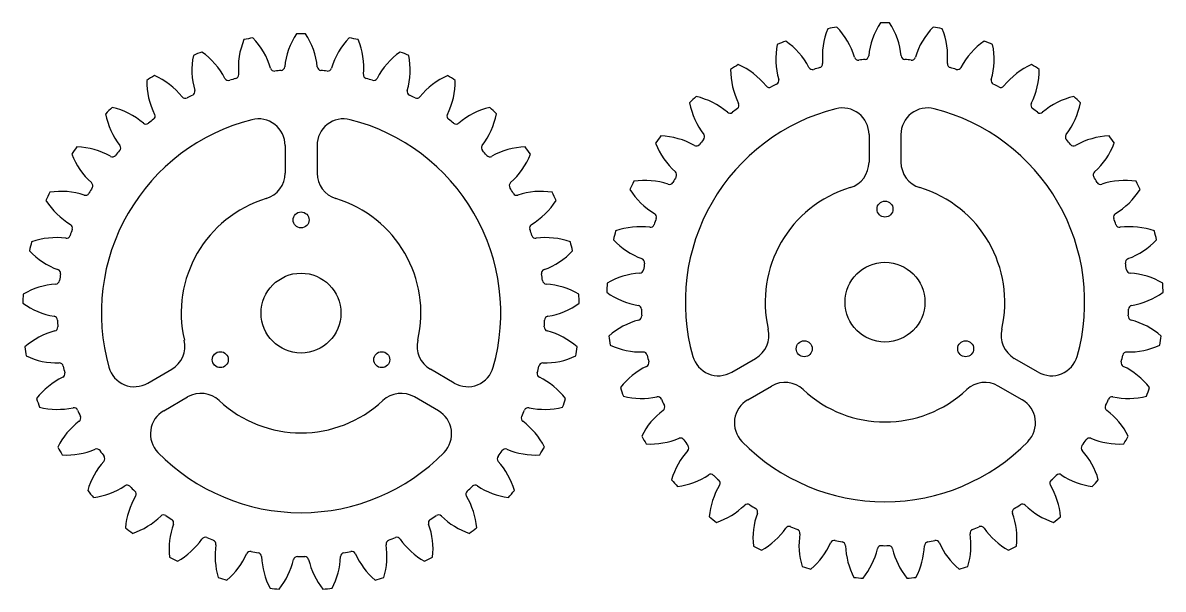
# Model space of a CAD drawing. Header units: millimetres. Extents: x 62 to 575, y 489 to 813.
# Drawn here: x 67.6 to 281.8, y 489.2 to 595.6 of the extents above; entities that cross this region are included whole.
import ezdxf

# ---------------------------------------------------------------- set-up
doc = ezdxf.new("R2010")
doc.units = ezdxf.units.MM

msp = doc.modelspace()

# ---------------------------------------------------------------- linework, layer by layer
at = {"color": 7, "linetype": 'Continuous', "lineweight": 25}
for p, q in [((226.52, 574.59), (226.52, 569.4)), ((232.52, 574.59), (232.52, 569.4)), ((116.87, 572.54), (116.87, 567.35)), ((122.87, 572.54), (122.87, 567.35)), ((200.74, 529.94), (205.23, 532.53)), ((258.29, 529.94), (253.8, 532.53)), ((91.09, 527.88), (95.58, 530.48)), ((148.65, 527.88), (144.15, 530.48)), ((203.74, 524.74), (208.23, 527.34)), ((255.29, 524.74), (250.8, 527.34)), ((94.09, 522.69), (98.58, 525.28)), ((145.65, 522.69), (141.15, 525.28))]:
    msp.add_line(p, q, dxfattribs=at)
for centre, radius in [((229.52, 560.59), 1.5), ((119.87, 558.54), 1.5), ((229.52, 543.09), 7.5), ((119.87, 541.04), 7.5), ((214.36, 534.34), 1.5), ((244.67, 534.34), 1.5), ((104.71, 532.29), 1.5), ((135.02, 532.29), 1.5)]:
    msp.add_circle(centre, radius, dxfattribs=at)
for centre, radius, start, end in [((240.29, 587.97), 13.9, 146.7843, 174.2581), ((229.52, 543.09), 52.5, 89.0669, 90.9331), ((218.74, 587.97), 13.9, 5.7419, 33.2157), ((130.64, 585.91), 13.9, 146.7843, 174.2581), ((119.87, 541.04), 52.5, 89.0669, 90.9331), ((109.09, 585.91), 13.9, 5.7419, 33.2157), ((231.65, 589.2), 13.9, 157.6934, 185.1365), ((229.56, 543.09), 52.5, 99.9759, 101.8422), ((210.49, 585.12), 13.9, 16.6532, 44.1248), ((248.54, 585.12), 13.9, 135.8752, 163.3468), ((229.47, 543.09), 52.5, 78.1578, 80.0241), ((227.39, 589.2), 13.9, 354.8635, 22.3066), ((122, 587.15), 13.9, 157.6934, 185.1365), ((119.91, 541.04), 52.5, 99.9759, 101.8422), ((100.84, 583.07), 13.9, 16.6532, 44.1248), ((138.9, 583.07), 13.9, 135.8752, 163.3468), ((119.82, 541.04), 52.5, 78.1578, 80.0241), ((117.74, 587.15), 13.9, 354.8635, 22.3066), ((222.92, 588.77), 13.9, 168.6025, 195.9831), ((229.6, 543.11), 52.5, 110.885, 112.7513), ((202.92, 580.77), 13.9, 27.5974, 55.0339), ((256.11, 580.77), 13.9, 124.9661, 152.4026), ((229.43, 543.11), 52.5, 67.2487, 69.115), ((236.11, 588.77), 13.9, 344.0169, 11.3975), ((113.28, 586.72), 13.9, 168.6025, 195.9831), ((119.95, 541.05), 52.5, 110.885, 112.7513), ((93.27, 578.71), 13.9, 27.5974, 55.0339), ((146.46, 578.71), 13.9, 124.9661, 152.4026), ((119.78, 541.05), 52.5, 67.2487, 69.115), ((126.46, 586.72), 13.9, 344.0169, 11.3975), ((224.52, 589.32), 0.75, 196.6532, 276.1644), ((225.71, 589.43), 0.75, 274.6907, 354.2581), ((233.32, 589.43), 0.75, 185.7419, 265.3093), ((234.51, 589.32), 0.75, 263.8356, 343.3468), ((114.87, 587.27), 0.75, 196.6532, 276.1644), ((116.06, 587.38), 0.75, 274.6907, 354.2581), ((123.67, 587.38), 0.75, 185.7419, 265.3093), ((124.86, 587.27), 0.75, 263.8356, 343.3468), ((229.64, 543.13), 52.5, 121.7941, 123.6604), ((214.44, 586.71), 13.9, 179.5116, 206.8001), ((196.31, 575.06), 13.9, 38.5733, 65.943), ((215.9, 587.55), 0.75, 207.5974, 287.0225), ((229.52, 543.09), 45.75, 105.5448, 107.0225), ((217.05, 587.89), 0.75, 285.5448, 5.1365), ((229.52, 543.09), 45.75, 94.6907, 96.1644), ((229.52, 543.09), 45.75, 83.8356, 85.3093), ((241.98, 587.89), 0.75, 174.8635, 254.4552), ((229.52, 543.09), 45.75, 72.9775, 74.4552), ((243.13, 587.55), 0.75, 252.9775, 332.4026), ((262.72, 575.06), 13.9, 114.057, 141.4267), ((244.59, 586.71), 13.9, 333.1999, 0.4884), ((229.39, 543.13), 52.5, 56.3396, 58.2059), ((119.99, 541.07), 52.5, 121.7941, 123.6604), ((104.79, 584.65), 13.9, 179.5116, 206.8001), ((86.67, 573), 13.9, 38.5733, 65.943), ((106.25, 585.5), 0.75, 207.5974, 287.0225), ((119.87, 541.04), 45.75, 105.5448, 107.0225), ((107.41, 585.83), 0.75, 285.5448, 5.1365), ((119.87, 541.04), 45.75, 94.6907, 96.1644), ((119.87, 541.04), 45.75, 83.8356, 85.3093), ((132.33, 585.83), 0.75, 174.8635, 254.4552), ((119.87, 541.04), 45.75, 72.9775, 74.4552), ((133.48, 585.5), 0.75, 252.9775, 332.4026), ((153.07, 573), 13.9, 114.057, 141.4267), ((134.94, 584.65), 13.9, 333.1999, 0.4884), ((119.74, 541.07), 52.5, 56.3396, 58.2059), ((208.84, 584.74), 0.75, 296.3998, 15.9831), ((250.19, 584.74), 0.75, 164.0169, 243.6002), ((99.19, 582.69), 0.75, 296.3998, 15.9831), ((140.54, 582.69), 0.75, 164.0169, 243.6002), ((207.77, 584.19), 0.75, 218.5733, 297.8855), ((229.52, 543.09), 45.75, 116.3998, 117.8855), ((229.52, 543.09), 45.75, 62.1145, 63.6002), ((251.26, 584.19), 0.75, 242.1145, 321.4267), ((98.12, 582.14), 0.75, 218.5733, 297.8855), ((119.87, 541.04), 45.75, 116.3998, 117.8855), ((119.87, 541.04), 45.75, 62.1145, 63.6002), ((141.62, 582.14), 0.75, 242.1145, 321.4267), ((229.67, 543.15), 52.5, 132.7032, 134.5695), ((206.5, 583.07), 13.9, 190.4207, 217.5907), ((190.91, 568.2), 13.9, 49.5784, 76.8521), ((201.36, 580.1), 0.75, 307.2576, 26.8001), ((257.67, 580.1), 0.75, 153.1999, 232.7424), ((268.12, 568.2), 13.9, 103.1479, 130.4216), ((252.53, 583.07), 13.9, 322.4093, 349.5793), ((229.36, 543.15), 52.5, 45.4305, 47.2968), ((120.03, 541.1), 52.5, 132.7032, 134.5695), ((96.85, 581.01), 13.9, 190.4207, 217.5907), ((81.26, 566.14), 13.9, 49.5784, 76.8521), ((91.72, 578.05), 0.75, 307.2576, 26.8001), ((148.02, 578.05), 0.75, 153.1999, 232.7424), ((158.48, 566.14), 13.9, 103.1479, 130.4216), ((142.88, 581.01), 13.9, 322.4093, 349.5793), ((119.71, 541.1), 52.5, 45.4305, 47.2968), ((229.52, 543.09), 37.5, 104.25, 195.75), ((200.41, 579.35), 0.75, 229.5784, 308.755), ((229.52, 543.09), 45.75, 127.2576, 128.755), ((221.52, 574.59), 5, 0, 104.25), ((237.52, 574.59), 5, 75.75, 180), ((229.52, 543.09), 37.5, 344.25, 75.75), ((229.52, 543.09), 45.75, 51.245, 52.7424), ((258.62, 579.35), 0.75, 231.245, 310.4216), ((119.87, 541.04), 37.5, 104.25, 195.75), ((90.76, 577.3), 0.75, 229.5784, 308.755), ((119.87, 541.04), 45.75, 127.2576, 128.755), ((111.87, 572.54), 5, 0, 104.25), ((127.87, 572.54), 5, 75.75, 180), ((119.87, 541.04), 37.5, 344.25, 75.75), ((119.87, 541.04), 45.75, 51.245, 52.7424), ((148.98, 577.3), 0.75, 231.245, 310.4216), ((229.7, 543.19), 52.5, 143.6123, 145.4786), ((186.9, 560.44), 13.9, 60.6095, 87.7612), ((194.89, 574.13), 0.75, 318.1201, 37.5907), ((264.14, 574.13), 0.75, 142.4093, 221.8799), ((272.13, 560.44), 13.9, 92.2388, 119.3905), ((229.33, 543.19), 52.5, 34.5214, 36.3877), ((120.06, 541.13), 52.5, 143.6123, 145.4786), ((77.25, 558.39), 13.9, 60.6095, 87.7612), ((85.25, 572.08), 0.75, 318.1201, 37.5907), ((154.49, 572.08), 0.75, 142.4093, 221.8799), ((162.49, 558.39), 13.9, 92.2388, 119.3905), ((119.68, 541.13), 52.5, 34.5214, 36.3877), ((199.4, 578), 13.9, 201.3298, 228.3592), ((194.09, 573.21), 0.75, 240.6095, 319.6325), ((229.52, 543.09), 45.75, 138.1201, 139.6325), ((229.52, 543.09), 45.75, 40.3675, 41.8799), ((264.94, 573.21), 0.75, 220.3675, 299.3905), ((259.63, 578), 13.9, 311.6408, 338.6702), ((89.75, 575.94), 13.9, 201.3298, 228.3592), ((84.44, 571.15), 0.75, 240.6095, 319.6325), ((119.87, 541.04), 45.75, 138.1201, 139.6325), ((119.87, 541.04), 45.75, 40.3675, 41.8799), ((155.3, 571.15), 0.75, 220.3675, 299.3905), ((149.99, 575.94), 13.9, 311.6408, 338.6702), ((189.66, 567.05), 0.75, 328.9889, 48.3592), ((221.52, 569.4), 5, 286.9124, 0), ((237.52, 569.4), 5, 180, 253.0876), ((269.37, 567.05), 0.75, 131.6408, 211.0111), ((80.01, 564.99), 0.75, 328.9889, 48.3592), ((111.87, 567.35), 5, 286.9124, 0), ((127.87, 567.35), 5, 180, 253.0876), ((159.72, 564.99), 0.75, 131.6408, 211.0111), ((229.73, 543.22), 52.5, 154.5214, 156.3877), ((184.43, 552.07), 13.9, 71.662, 98.6702), ((189.04, 565.97), 0.75, 251.662, 330.5193), ((229.52, 543.09), 45.75, 148.9889, 150.5193), ((229.52, 543.09), 45.75, 29.4807, 31.0111), ((269.99, 565.97), 0.75, 209.4807, 288.338), ((274.6, 552.07), 13.9, 81.3298, 108.338), ((229.3, 543.22), 52.5, 23.6123, 25.4786), ((120.08, 541.17), 52.5, 154.5214, 156.3877), ((74.78, 550.01), 13.9, 71.662, 98.6702), ((79.39, 563.92), 0.75, 251.662, 330.5193), ((119.87, 541.04), 45.75, 148.9889, 150.5193), ((119.87, 541.04), 45.75, 29.4807, 31.0111), ((160.35, 563.92), 0.75, 209.4807, 288.338), ((164.96, 550.01), 13.9, 81.3298, 108.338), ((119.66, 541.17), 52.5, 23.6123, 25.4786), ((193.38, 571.67), 13.9, 212.2388, 239.1107), ((229.52, 543.09), 22.5, 106.9124, 193.0876), ((229.52, 543.09), 22.5, 346.9124, 73.0876), ((265.65, 571.67), 13.9, 300.8893, 327.7612), ((83.73, 569.61), 13.9, 212.2388, 239.1107), ((119.87, 541.04), 22.5, 106.9124, 193.0876), ((119.87, 541.04), 22.5, 346.9124, 73.0876), ((156, 569.61), 13.9, 300.8893, 327.7612), ((185.86, 559.1), 0.75, 339.8655, 59.1107), ((273.17, 559.1), 0.75, 120.8893, 200.1345), ((119.87, 541.04), 45.75, 159.8655, 161.4162), ((76.21, 557.04), 0.75, 339.8655, 59.1107), ((163.53, 557.04), 0.75, 120.8893, 200.1345), ((119.87, 541.04), 45.75, 18.5838, 20.1345), ((183.59, 543.38), 13.9, 82.7311, 109.5793), ((185.44, 557.91), 0.75, 262.7311, 341.4162), ((229.52, 543.09), 45.75, 159.8655, 161.4162), ((229.52, 543.09), 45.75, 18.5838, 20.1345), ((273.59, 557.91), 0.75, 198.5838, 277.2689), ((275.44, 543.38), 13.9, 70.4207, 97.2689), ((73.94, 541.32), 13.9, 82.7311, 109.5793), ((75.79, 555.85), 0.75, 262.7311, 341.4162), ((163.94, 555.85), 0.75, 198.5838, 277.2689), ((165.8, 541.32), 13.9, 70.4207, 97.2689), ((229.74, 543.27), 52.5, 165.4305, 167.2968), ((188.67, 564.32), 13.9, 223.1479, 249.8506), ((270.36, 564.32), 13.9, 290.1494, 316.8521), ((229.29, 543.27), 52.5, 12.7032, 14.5695), ((120.09, 541.21), 52.5, 165.4305, 167.2968), ((79.02, 562.26), 13.9, 223.1479, 249.8506), ((160.72, 562.26), 13.9, 290.1494, 316.8521), ((119.64, 541.21), 52.5, 12.7032, 14.5695), ((183.62, 550.56), 0.75, 350.7508, 69.8506), ((229.52, 543.09), 45.75, 170.7508, 172.3236), ((275.41, 550.56), 0.75, 110.1494, 189.2492), ((229.52, 543.09), 45.75, 7.6764, 9.2492), ((73.97, 548.51), 0.75, 350.7508, 69.8506), ((119.87, 541.04), 45.75, 170.7508, 172.3236), ((165.76, 548.51), 0.75, 110.1494, 189.2492), ((119.87, 541.04), 45.75, 7.6764, 9.2492), ((184.41, 534.68), 13.9, 93.8108, 120.4884), ((183.43, 549.3), 0.75, 273.8108, 352.3236), ((275.6, 549.3), 0.75, 187.6764, 266.1892), ((274.62, 534.68), 13.9, 59.5116, 86.1892), ((74.76, 532.63), 13.9, 93.8108, 120.4884), ((73.78, 547.25), 0.75, 273.8108, 352.3236), ((165.95, 547.25), 0.75, 187.6764, 266.1892), ((164.98, 532.63), 13.9, 59.5116, 86.1892), ((229.75, 543.31), 52.5, 176.3396, 178.2059), ((229.28, 543.31), 52.5, 1.7941, 3.6604), ((120.1, 541.26), 52.5, 176.3396, 178.2059), ((119.64, 541.26), 52.5, 1.7941, 3.6604), ((185.43, 556.21), 13.9, 234.057, 260.5851), ((273.6, 556.21), 13.9, 279.4149, 305.943), ((75.78, 554.15), 13.9, 234.057, 260.5851), ((163.95, 554.15), 13.9, 279.4149, 305.943), ((183.03, 541.75), 0.75, 1.6458, 80.5851), ((229.52, 543.09), 45.75, 181.6458, 183.2417), ((229.52, 543.09), 45.75, 356.7583, 358.3542), ((276, 541.75), 0.75, 99.4149, 178.3542), ((73.39, 539.7), 0.75, 1.6458, 80.5851), ((119.87, 541.04), 45.75, 181.6458, 183.2417), ((119.87, 541.04), 45.75, 356.7583, 358.3542), ((166.35, 539.7), 0.75, 99.4149, 178.3542), ((186.86, 526.3), 13.9, 104.8951, 131.3975), ((183.09, 540.46), 0.75, 284.8951, 3.2417), ((275.94, 540.46), 0.75, 176.7583, 255.1049), ((272.17, 526.3), 13.9, 48.6025, 75.1049), ((77.21, 524.25), 13.9, 104.8951, 131.3975), ((73.44, 538.41), 0.75, 284.8951, 3.2417), ((166.29, 538.41), 0.75, 176.7583, 255.1049), ((162.53, 524.25), 13.9, 48.6025, 75.1049), ((202.73, 536.86), 5, 300, 13.0876), ((256.3, 536.86), 5, 166.9124, 240), ((93.08, 534.81), 5, 300, 13.0876), ((146.65, 534.81), 5, 166.9124, 240), ((229.74, 543.35), 52.5, 187.2487, 189.115), ((229.29, 543.35), 52.5, 350.885, 352.7513), ((120.1, 541.3), 52.5, 187.2487, 189.115), ((119.64, 541.3), 52.5, 350.885, 352.7513), ((183.79, 547.63), 13.9, 244.9661, 271.3204), ((184.13, 532.98), 0.75, 12.551, 91.3204), ((274.9, 532.98), 0.75, 88.6796, 167.449), ((275.24, 547.63), 13.9, 268.6796, 295.0339), ((74.14, 545.58), 13.9, 244.9661, 271.3204), ((74.48, 530.93), 0.75, 12.551, 91.3204), ((119.87, 541.04), 45.75, 192.551, 194.1701), ((119.87, 541.04), 45.75, 345.8299, 347.449), ((165.26, 530.93), 0.75, 88.6796, 167.449), ((165.59, 545.58), 13.9, 268.6796, 295.0339), ((184.43, 531.71), 0.75, 295.9776, 14.1701), ((229.52, 543.09), 45.75, 192.551, 194.1701), ((198.24, 534.27), 5, 195.75, 300), ((260.79, 534.27), 5, 240, 344.25), ((274.6, 531.71), 0.75, 165.8299, 244.0224), ((229.52, 543.09), 45.75, 345.8299, 347.449), ((81.2, 516.48), 13.9, 115.9776, 142.3066), ((74.78, 529.65), 0.75, 295.9776, 14.1701), ((88.59, 532.21), 5, 195.75, 300), ((151.15, 532.21), 5, 240, 344.25), ((164.95, 529.65), 0.75, 165.8299, 244.0224), ((158.54, 516.48), 13.9, 37.6934, 64.0224), ((190.85, 518.54), 13.9, 115.9776, 142.3066), ((268.18, 518.54), 13.9, 37.6934, 64.0224), ((229.73, 543.4), 52.5, 198.1578, 200.0241), ((210.73, 523.01), 5, 46.9124, 120), ((248.3, 523.01), 5, 60, 133.0876), ((229.3, 543.4), 52.5, 339.9759, 341.8422), ((120.09, 541.34), 52.5, 198.1578, 200.0241), ((101.08, 520.95), 5, 46.9124, 120), ((138.65, 520.95), 5, 60, 133.0876), ((119.65, 541.34), 52.5, 339.9759, 341.8422), ((183.8, 538.9), 13.9, 255.8752, 282.0629), ((186.86, 524.57), 0.75, 23.4666, 102.0629), ((229.52, 543.09), 45.75, 203.4666, 205.1081), ((206.24, 520.41), 5, 120, 224.25), ((229.52, 543.09), 22.5, 226.9124, 313.0876), ((252.79, 520.41), 5, 315.75, 60), ((229.52, 543.09), 45.75, 334.8919, 336.5334), ((272.17, 524.57), 0.75, 77.9371, 156.5334), ((275.23, 538.9), 13.9, 257.9371, 284.1248), ((74.15, 536.85), 13.9, 255.8752, 282.0629), ((77.21, 522.52), 0.75, 23.4666, 102.0629), ((119.87, 541.04), 45.75, 203.4666, 205.1081), ((96.59, 518.36), 5, 120, 224.25), ((119.87, 541.04), 22.5, 226.9124, 313.0876), ((143.15, 518.36), 5, 315.75, 60), ((119.87, 541.04), 45.75, 334.8919, 336.5334), ((162.52, 522.52), 0.75, 77.9371, 156.5334), ((165.58, 536.85), 13.9, 257.9371, 284.1248), ((196.24, 511.67), 13.9, 127.052, 153.2157), ((187.41, 523.36), 0.75, 307.052, 25.1081), ((271.62, 523.36), 0.75, 154.8919, 232.948), ((262.79, 511.67), 13.9, 26.7843, 52.948), ((86.59, 509.61), 13.9, 127.052, 153.2157), ((77.76, 521.3), 0.75, 307.052, 25.1081), ((161.97, 521.3), 0.75, 154.8919, 232.948), ((153.15, 509.61), 13.9, 26.7843, 52.948), ((229.72, 543.44), 52.5, 209.0669, 210.9331), ((185.46, 530.33), 13.9, 266.7843, 292.8186), ((191.14, 516.82), 0.75, 34.3922, 112.8186), ((229.52, 543.09), 45.75, 214.3922, 216.0546), ((191.92, 515.72), 0.75, 318.1123, 36.0546), ((229.52, 543.09), 37.5, 224.25, 315.75), ((267.11, 515.72), 0.75, 143.9454, 221.8877), ((229.52, 543.09), 45.75, 323.9454, 325.6078), ((267.89, 516.82), 0.75, 67.1814, 145.6078), ((273.57, 530.33), 13.9, 247.1814, 273.2157), ((229.32, 543.44), 52.5, 329.0669, 330.9331), ((120.07, 541.38), 52.5, 209.0669, 210.9331), ((75.81, 528.27), 13.9, 266.7843, 292.8186), ((81.5, 514.77), 0.75, 34.3922, 112.8186), ((119.87, 541.04), 45.75, 214.3922, 216.0546), ((82.27, 513.67), 0.75, 318.1123, 36.0546), ((119.87, 541.04), 37.5, 224.25, 315.75), ((157.46, 513.67), 0.75, 143.9454, 221.8877), ((119.87, 541.04), 45.75, 323.9454, 325.6078), ((158.24, 514.77), 0.75, 67.1814, 145.6078), ((163.92, 528.27), 13.9, 247.1814, 273.2157), ((119.67, 541.38), 52.5, 329.0669, 330.9331), ((202.83, 505.94), 13.9, 138.1123, 164.1248), ((256.2, 505.94), 13.9, 15.8752, 41.8877), ((93.18, 503.89), 13.9, 138.1123, 164.1248), ((146.55, 503.89), 13.9, 15.8752, 41.8877), ((229.69, 543.47), 52.5, 219.9759, 221.8422), ((188.72, 522.23), 13.9, 277.6934, 303.5931), ((196.82, 510.02), 0.75, 45.3274, 123.5931), ((229.52, 543.09), 45.75, 225.3274, 227.0083), ((229.52, 543.09), 45.75, 312.9917, 314.6726), ((262.21, 510.02), 0.75, 56.4069, 134.6726), ((270.31, 522.23), 13.9, 236.4069, 262.3066), ((229.34, 543.47), 52.5, 318.1578, 320.0241), ((120.04, 541.42), 52.5, 219.9759, 221.8422), ((79.07, 520.17), 13.9, 277.6934, 303.5931), ((87.18, 507.97), 0.75, 45.3274, 123.5931), ((119.87, 541.04), 45.75, 225.3274, 227.0083), ((88.16, 507.02), 0.75, 329.1529, 47.0083), ((151.58, 507.02), 0.75, 132.9917, 210.8471), ((119.87, 541.04), 45.75, 312.9917, 314.6726), ((152.56, 507.97), 0.75, 56.4069, 134.6726), ((160.67, 520.17), 13.9, 236.4069, 262.3066), ((119.69, 541.42), 52.5, 318.1578, 320.0241), ((210.38, 501.57), 13.9, 149.1529, 175.0339), ((197.81, 509.08), 0.75, 329.1529, 47.0083), ((261.22, 509.08), 0.75, 132.9917, 210.8471), ((248.65, 501.57), 13.9, 4.9661, 30.8471), ((100.74, 499.51), 13.9, 149.1529, 175.0339), ((139, 499.51), 13.9, 4.9661, 30.8471), ((193.45, 514.89), 13.9, 288.6025, 314.3913), ((203.7, 504.42), 0.75, 56.2713, 134.3913), ((229.52, 543.09), 45.75, 236.2713, 237.9674), ((218.63, 498.7), 13.9, 160.169, 185.943), ((204.85, 503.67), 0.75, 340.169, 57.9674), ((254.18, 503.67), 0.75, 122.0326, 199.831), ((240.4, 498.7), 13.9, 354.057, 19.831), ((229.52, 543.09), 45.75, 302.0326, 303.7287), ((255.33, 504.42), 0.75, 45.6087, 123.7287), ((265.58, 514.89), 13.9, 225.6087, 251.3975), ((83.8, 512.83), 13.9, 288.6025, 314.3913), ((94.05, 502.36), 0.75, 56.2713, 134.3913), ((119.87, 541.04), 45.75, 236.2713, 237.9674), ((108.99, 496.64), 13.9, 160.169, 185.943), ((95.2, 501.62), 0.75, 340.169, 57.9674), ((144.53, 501.62), 0.75, 122.0326, 199.831), ((130.75, 496.64), 13.9, 354.057, 19.831), ((119.87, 541.04), 45.75, 302.0326, 303.7287), ((145.69, 502.36), 0.75, 45.6087, 123.7287), ((155.94, 512.83), 13.9, 225.6087, 251.3975), ((229.66, 543.5), 52.5, 230.885, 232.7513), ((229.37, 543.5), 52.5, 307.2487, 309.115), ((120.01, 541.45), 52.5, 230.885, 232.7513), ((119.72, 541.45), 52.5, 307.2487, 309.115), ((199.48, 508.57), 13.9, 299.5116, 325.2173), ((211.51, 500.22), 0.75, 67.2226, 145.2173), ((229.52, 543.09), 45.75, 247.2226, 248.9301), ((212.8, 499.7), 0.75, 351.1566, 68.9301), ((227.27, 497.45), 13.9, 171.1566, 196.8521), ((231.76, 497.45), 13.9, 343.1479, 8.8434), ((246.23, 499.7), 0.75, 111.0699, 188.8434), ((229.52, 543.09), 45.75, 291.0699, 292.7774), ((247.52, 500.22), 0.75, 34.7827, 112.7774), ((259.55, 508.57), 13.9, 214.7827, 240.4884), ((89.83, 506.52), 13.9, 299.5116, 325.2173), ((101.86, 498.16), 0.75, 67.2226, 145.2173), ((119.87, 541.04), 45.75, 247.2226, 248.9301), ((103.15, 497.64), 0.75, 351.1566, 68.9301), ((117.63, 495.39), 13.9, 171.1566, 196.8521), ((122.11, 495.39), 13.9, 343.1479, 8.8434), ((136.58, 497.64), 0.75, 111.0699, 188.8434), ((119.87, 541.04), 45.75, 291.0699, 292.7774), ((137.87, 498.16), 0.75, 34.7827, 112.7774), ((149.9, 506.52), 13.9, 214.7827, 240.4884), ((229.62, 543.53), 52.5, 241.7941, 243.6604), ((206.6, 503.52), 13.9, 310.4207, 336.0741), ((219.99, 497.58), 0.75, 78.18, 156.0741), ((229.52, 543.09), 45.75, 258.18, 259.8945), ((221.36, 497.31), 0.75, 2.1129, 79.8945), ((236, 497.85), 13.9, 182.1129, 207.7612), ((228.82, 496.59), 0.75, 89.1415, 166.9638), ((229.52, 543.09), 45.75, 269.1415, 270.8585), ((230.21, 496.59), 0.75, 13.0362, 90.8585), ((223.03, 497.85), 13.9, 332.2388, 357.8871), ((237.67, 497.31), 0.75, 100.1055, 177.8871), ((229.52, 543.09), 45.75, 280.1055, 281.82), ((239.04, 497.58), 0.75, 23.9259, 101.82), ((252.43, 503.52), 13.9, 203.9259, 229.5793), ((229.41, 543.53), 52.5, 296.3396, 298.2059), ((119.97, 541.47), 52.5, 241.7941, 243.6604), ((96.95, 501.46), 13.9, 310.4207, 336.0741), ((110.34, 495.52), 0.75, 78.18, 156.0741), ((119.87, 541.04), 45.75, 258.18, 259.8945), ((111.71, 495.26), 0.75, 2.1129, 79.8945), ((126.35, 495.8), 13.9, 182.1129, 207.7612), ((104.9, 497.85), 13.9, 321.3298, 346.9638), ((119.17, 494.54), 0.75, 89.1415, 166.9638), ((119.87, 541.04), 45.75, 269.1415, 270.8585), ((120.56, 494.54), 0.75, 13.0362, 90.8585), ((134.84, 497.85), 13.9, 193.0362, 218.6702), ((113.39, 495.8), 13.9, 332.2388, 357.8871), ((128.03, 495.26), 0.75, 100.1055, 177.8871), ((119.87, 541.04), 45.75, 280.1055, 281.82), ((129.39, 495.52), 0.75, 23.9259, 101.82), ((142.78, 501.46), 13.9, 203.9259, 229.5793), ((119.76, 541.47), 52.5, 296.3396, 298.2059), ((214.55, 499.9), 13.9, 321.3298, 346.9638), ((244.48, 499.9), 13.9, 193.0362, 218.6702), ((229.58, 543.54), 52.5, 252.7032, 254.5695), ((229.45, 543.54), 52.5, 285.4305, 287.2968), ((119.93, 541.49), 52.5, 252.7032, 254.5695), ((119.8, 541.49), 52.5, 285.4305, 287.2968), ((229.54, 543.55), 52.5, 263.6123, 265.4786), ((229.49, 543.55), 52.5, 274.5214, 276.3877), ((119.89, 541.5), 52.5, 263.6123, 265.4786), ((119.85, 541.5), 52.5, 274.5214, 276.3877)]:
    msp.add_arc(centre, radius, start, end, dxfattribs=at)

doc.saveas('drawing.dxf')
